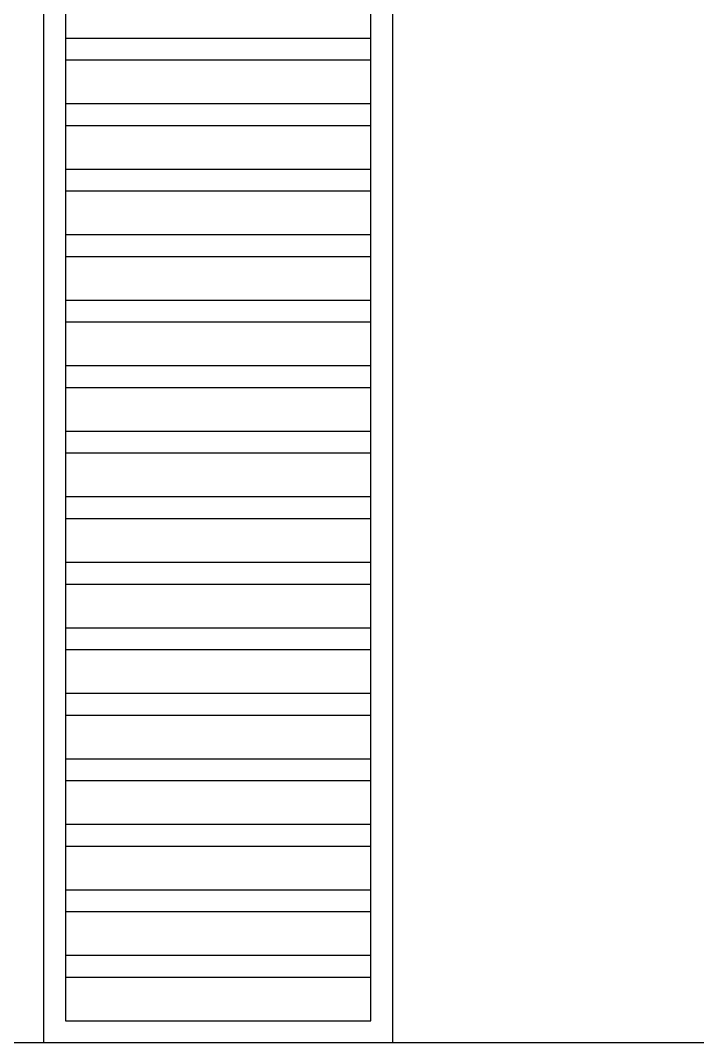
# Model space of a CAD drawing. Header units: millimetres. Extents: x -395 to 4905, y 2401 to 9404.
# Drawn here: x 1802 to 3354, y 2404 to 4744 of the extents above; entities that cross this region are included whole.
import ezdxf

# ---------------------------------------------------------------- set-up
doc = ezdxf.new("R2010")
doc.units = ezdxf.units.MM
doc.layers.add('Lineas', color=7, linetype='Continuous')

# ---------------------------------------------------------------- blocks, each defined once
blk = doc.blocks.new('*U9')
at = {"layer": 'Lineas'}
for p, q in [((-350, 25), (350, 25)), ((-350, -25), (350, -25))]:
    blk.add_line(p, q, dxfattribs=at)
blk = doc.blocks.new('*U10')
at = {"layer": 'Lineas', "color": 0, "linetype": 'ByBlock', "lineweight": -2, "transparency": 16777216}
for p in [(0, 2100), (0, 1950), (0, 1800), (0, 1650), (0, 1500), (0, 1350), (0, 1200), (0, 1050), (0, 900), (0, 750), (0, 600), (0, 450), (0, 300), (0, 150), (0, 0)]:
    blk.add_blockref('*U9', p, dxfattribs=at)

msp = doc.modelspace()

# ---------------------------------------------------------------- linework, layer by layer
at = {"layer": 'Lineas'}
for points in [[(-394.8, 2404), (4905.2, 2404), (4905.2, 9404), (-394.8, 9404)], [(1855.2, 2404), (2655.2, 2404), (2655.2, 9404), (1855.2, 9404)], [(1905.2, 2454), (2605.2, 2454), (2605.2, 9354), (1905.2, 9354)]]:
    msp.add_lwpolyline(points, close=True, dxfattribs=at)

# ---------------------------------------------------------------- block references
msp.add_blockref('*U10', (2255.2, 2579), dxfattribs=at)

doc.saveas('drawing.dxf')
